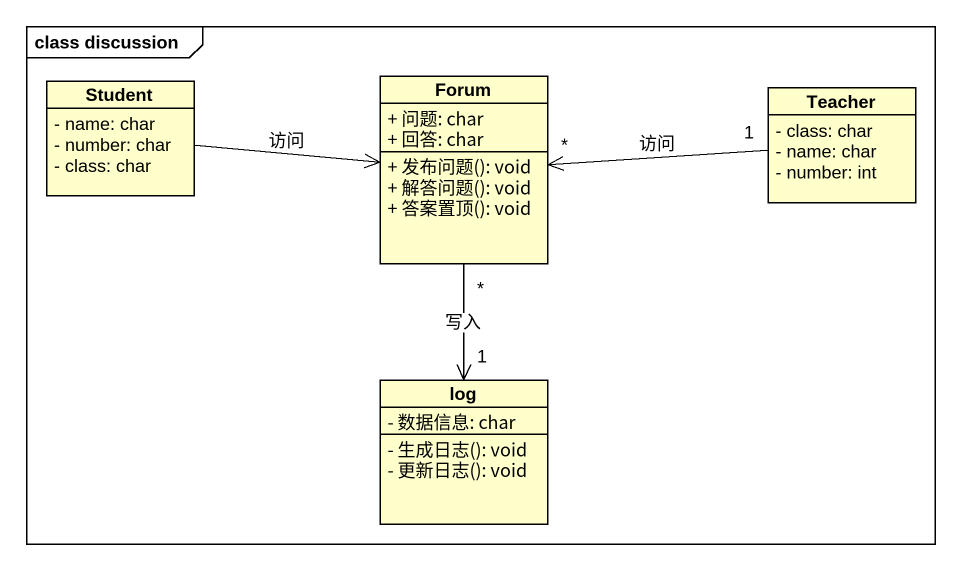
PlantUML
@startuml
mainframe class discussion
hide circle
hide empty members
skinparam classAttributeIconSize 0
class Student {
  - name: char
  - number: char
  - class: char
}
class Forum {
  + 问题: char
  + 回答: char
  + 发布问题(): void
  + 解答问题(): void
  + 答案置顶(): void
}
class Teacher {
  - class: char
  - name: char
  - number: int
}
class log {
  - 数据信息: char
  - 生成日志(): void
  - 更新日志(): void
}
Student -right-> Forum : 访问
Forum "*" <-right- "1" Teacher : 访问
Forum "*" --> "1" log : 写入
@enduml
